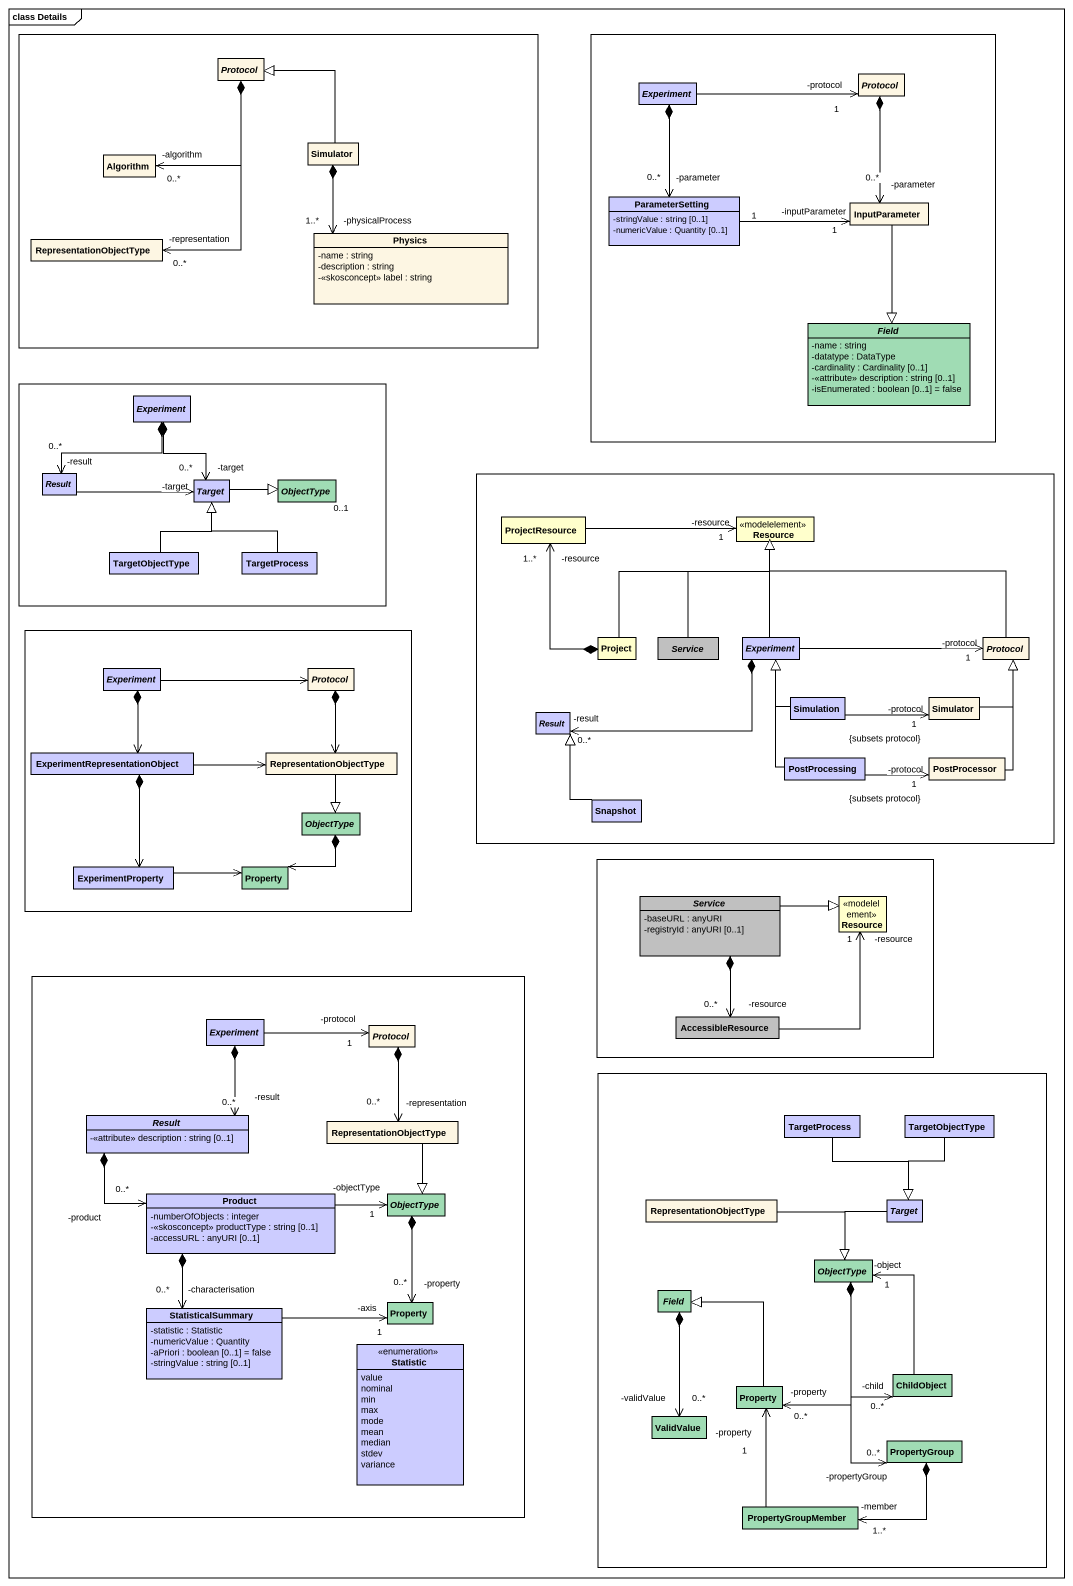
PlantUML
@startuml
mainframe class Details
hide circle
hide empty members
skinparam classAttributeIconSize 0
rectangle " " as rectangle1 {
  abstract class "Protocol" as Protocol_
  class Algorithm
  class Simulator
  class Physics {
    -name : string
    -description : string
    -<<skosconcept>> label : string
  }
  class RepresentationObjectType
}
rectangle " " as rectangle2 {
  abstract class Experiment #CCCCFF
  abstract class "Protocol" as Protocol__2
  class ParameterSetting #CCCCFF {
    -stringValue : string [0..1]
    -numericValue : Quantity [0..1]
  }
  class InputParameter
  abstract class Field #A0DCB4 {
    -name : string
    -datatype : DataType
    -cardinality : Cardinality [0..1]
    -<<attribute>> description : string [0..1]
    -isEnumerated : boolean [0..1] = false
  }
}
rectangle " " as rectangle3 {
  abstract class "Experiment" as Experiment_2 #CCCCFF
  abstract class Result #CCCCFF
  abstract class Target #CCCCFF
  abstract class ObjectType #A0DCB4
  class TargetObjectType #CCCCFF
  class TargetProcess #CCCCFF
}
rectangle " " as rectangle4 {
  class ProjectResource #FFFFCC
  class Resource <<modelelement>> #FFFFCC
  class Project #FFFFCC
  abstract class Service #C0C0C0
  abstract class "Experiment" as Experiment_3 #CCCCFF
  abstract class "Protocol" as Protocol__3
  class Simulation #CCCCFF
  class "Simulator" as Simulator_2
  abstract class "Result" as Result_2 #CCCCFF
  class PostProcessing #CCCCFF
  class PostProcessor
  class Snapshot #CCCCFF
}
rectangle " " as rectangle5 {
  abstract class "Experiment" as Experiment_4 #CCCCFF
  abstract class "Protocol" as Protocol__4
  class "ExperimentRepresentationObject" as ExperimentRepresentationObje #CCCCFF
  class "RepresentationObjectType" as RepresentationObjectType_2
  abstract class "ObjectType" as ObjectType_2 #A0DCB4
  class ExperimentProperty #CCCCFF
  class Property #A0DCB4
}
rectangle " " as rectangle6 {
  abstract class "Service" as Service_2 #C0C0C0 {
    -baseURL : anyURI
    -registryId : anyURI [0..1]
  }
  class "Resource" as Resource_2 <<modelelement>> #FFFFCC
  class AccessibleResource #C0C0C0
}
rectangle " " as rectangle7 {
  abstract class "Experiment" as Experiment_5 #CCCCFF
  abstract class "Protocol" as Protocol__5
  abstract class "Result" as Result_3 #CCCCFF {
    -<<attribute>> description : string [0..1]
  }
  class "RepresentationObjectType" as RepresentationObjectType_3
  class Product #CCCCFF {
    -numberOfObjects : integer
    -<<skosconcept>> productType : string [0..1]
    -accessURL : anyURI [0..1]
  }
  abstract class "ObjectType" as ObjectType_3 #A0DCB4
  class StatisticalSummary #CCCCFF {
    -statistic : Statistic
    -numericValue : Quantity
    -aPriori : boolean [0..1] = false
    -stringValue : string [0..1]
  }
  class "Property" as Property_2 #A0DCB4
  enum Statistic #CCCCFF {
    value
    nominal
    min
    max
    mode
    mean
    median
    stdev
    variance
  }
}
rectangle " " as rectangle8 {
  class "TargetProcess" as TargetProcess_2 #CCCCFF
  class "TargetObjectType" as TargetObjectType_2 #CCCCFF
  class "RepresentationObjectType" as RepresentationObjectType_4
  abstract class "Target" as Target_2 #CCCCFF
  abstract class "ObjectType" as ObjectType_4 #A0DCB4
  abstract class "Field" as Field_2 #A0DCB4
  class "Property" as Property_3 #A0DCB4
  class ChildObject #A0DCB4
  class ValidValue #A0DCB4
  class PropertyGroup #A0DCB4
  class PropertyGroupMember #A0DCB4
}
Protocol_ *--> "-algorithm\n0..*" Algorithm
Protocol_ *--> "-representation\n0..*" RepresentationObjectType
Experiment -right-> "-protocol\n1" Protocol__2
Experiment *--> "-parameter\n0..*" ParameterSetting
Protocol__2 *--> "-parameter\n0..*" InputParameter
Simulator -up-|> Protocol_
Simulator *--> "-physicalProcess\n1..*" Physics
ParameterSetting "1" -right-> "-inputParameter\n1" InputParameter
InputParameter --|> Field
Experiment_2 *--> "-result\n0..*" Result
Experiment_2 *--> "-target\n0..*" Target
Result -right-> "-target\n0..1" Target
Target -right-|> ObjectType
ProjectResource -right-> "1\n-resource" Resource
TargetObjectType -up-|> Target
TargetProcess -up-|> Target
Project *-up-> "1..*\n-resource" ProjectResource
Project -up-|> Resource
Service -up-|> Resource
Experiment_3 -up-|> Resource
Experiment_3 -right-> "1\n-protocol" Protocol__3
Experiment_3 *-left-> "0..*\n-result" Result_2
Protocol__3 -left-|> Resource
Experiment_4 -right-> Protocol__4
Experiment_4 *--> ExperimentRepresentationObje
Protocol__4 *--> RepresentationObjectType_2
Simulation -up-|> Experiment_3
Simulation -right-> "1\n-protocol\n{subsets protocol}" Simulator_2
Simulator_2 -up-|> Protocol__3
ExperimentRepresentationObje -right-> RepresentationObjectType_2
ExperimentRepresentationObje *--> ExperimentProperty
RepresentationObjectType_2 --|> ObjectType_2
PostProcessing -up-|> Experiment_3
PostProcessing -right-> "1\n-protocol\n{subsets protocol}" PostProcessor
PostProcessor -up-|> Protocol__3
ObjectType_2 *--> Property
Snapshot -up-|> Result_2
ExperimentProperty -right-> Property
Service_2 -right-|> Resource_2
Service_2 *--> "0..*\n-resource" AccessibleResource
Experiment_5 -right-> "1\n-protocol" Protocol__5
Experiment_5 *--> "0..*\n-result" Result_3
Protocol__5 *--> "0..*\n-representation" RepresentationObjectType_3
AccessibleResource -up-> "1\n-resource" Resource_2
Result_3 *--> "0..*\n-product" Product
RepresentationObjectType_3 --|> ObjectType_3
TargetProcess_2 --|> Target_2
TargetObjectType_2 --|> Target_2
Product -right-> "1\n-objectType" ObjectType_3
Product *--> "0..*\n-characterisation" StatisticalSummary
ObjectType_3 *--> "0..*\n-property" Property_2
RepresentationObjectType_4 -right-|> ObjectType_4
Target_2 --|> ObjectType_4
ObjectType_4 *--> "0..*\n-property" Property_3
ObjectType_4 *--> "0..*\n-child" ChildObject
ObjectType_4 *--> "0..*\n-propertyGroup" PropertyGroup
StatisticalSummary -right-> "1\n-axis" Property_2
Field_2 *--> "0..*\n-validValue" ValidValue
Property_3 -up-|> Field_2
ChildObject -up-> "1\n-object" ObjectType_4
PropertyGroup *-left-> "1..*\n-member" PropertyGroupMember
PropertyGroupMember -up-> "1\n-property" Property_3
@enduml
